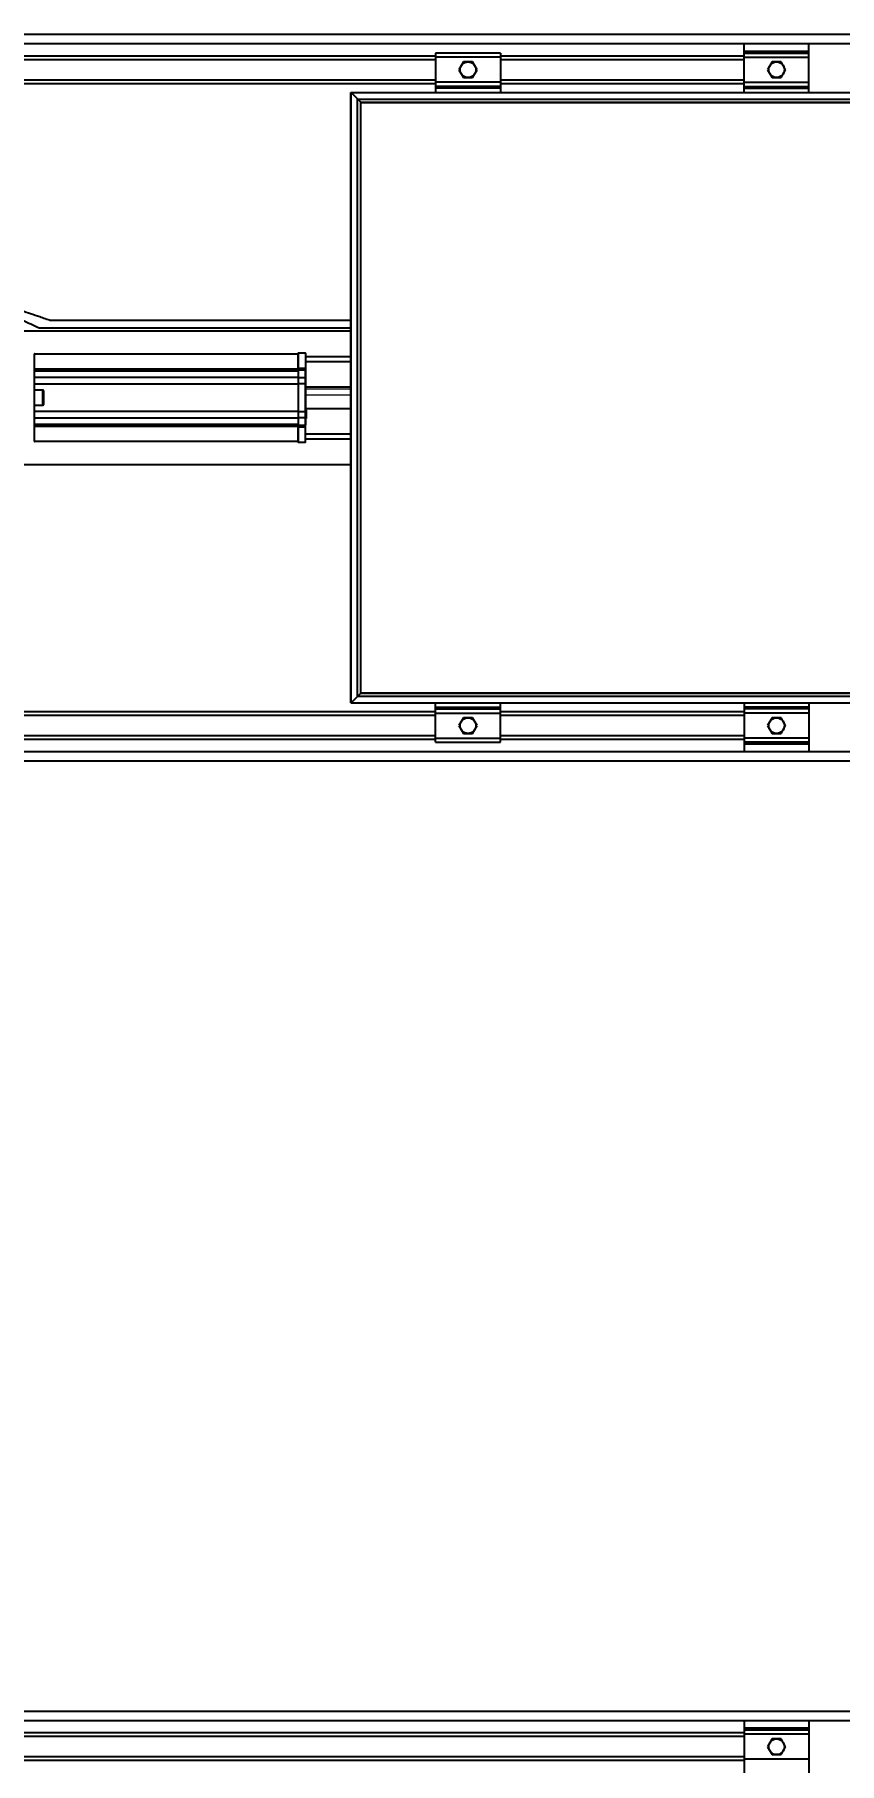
# Model space of a CAD drawing. Header units: feet. Extents: x -21 to 5170, y -254 to 1413.
# Drawn here: x 4540.3 to 4576.8, y -16.2 to 62.3 of the extents above; entities that cross this region are included whole.
import ezdxf
from ezdxf import colors
from ezdxf.entities.mleader import LeaderData, LeaderLine
from ezdxf.lldxf.tags import DXFTag
from ezdxf.math import Vec2, Vec3

# ---------------------------------------------------------------- set-up
doc = ezdxf.new("R2010")
doc.units = ezdxf.units.FT
doc.header["$MEASUREMENT"] = 0
for name, color, linetype in [('DC FEEEDERS', 1, 'Continuous'), ('E-ARRY-TABL', 9, 'Continuous'), ('PV-AG-DC1', 142, 'DC1'), ('WIRE MANAGEMENT', 4, 'Continuous')]:
    doc.layers.add(name, color=color, linetype=linetype)
doc.layers.add('G-NPLT', color=67, linetype='Continuous', plot=False)
doc.styles.add('NEI-A', font='arial.ttf')
tags = doc.linetypes.add('DC1', pattern='A,0.176989,-0.035266,["DC1",NEI-A,S=0.1,R=0,X=0,Y=-0.05],-0.314734,0.176989', length=0.703978).pattern_tags.tags
tags[6] = DXFTag(74, 10)

msp = doc.modelspace()

# ---------------------------------------------------------------- linework, layer by layer
at = {"layer": 'DC FEEEDERS'}
for points in [[(4539.45264, 48.86683), (4554.62024, 48.86683)], [(4552.54763, 47.70683), (4554.62024, 47.70683)], [(4552.54763, 47.48488), (4554.62024, 47.48488)], [(4552.54763, 46.32488), (4554.62024, 46.32488)], [(4552.54763, 45.34749), (4554.62024, 45.34749)], [(4552.54763, 44.18749), (4554.62024, 44.18749)], [(4552.54763, 43.96554), (4554.62024, 43.96554)], [(4539.45264, 42.80554), (4554.62024, 42.80554)]]:
    msp.add_lwpolyline(points, dxfattribs=at)
at = {"layer": 'E-ARRY-TABL'}
for p, q in [((4621.9788, 62.32252), (4533.27893, 62.32252)), ((4622.39878, 61.90253), (4532.85895, 61.90253)), ((4537.18475, 61.35656), (4558.45676, 61.35656)), ((4561.39662, 61.48255), (4558.45676, 61.48255)), ((4558.45676, 61.48255), (4558.45676, 59.69558)), ((4561.39662, 61.29356), (4558.45676, 61.29356)), ((4561.39662, 61.48255), (4561.39662, 59.69558)), ((4561.39662, 61.35656), (4572.4631, 61.35656)), ((4572.4631, 59.69558), (4572.4631, 61.90253)), ((4572.4631, 61.56655), (4575.40297, 61.56655)), ((4572.4631, 61.48255), (4575.40297, 61.48255)), ((4572.4631, 61.29356), (4575.40297, 61.29356)), ((4575.40297, 59.69558), (4575.40297, 61.90253)), ((4537.18475, 61.18857), (4558.45676, 61.18857)), ((4559.72058, 61.08357), (4559.51448, 60.72659)), ((4559.51448, 60.72659), (4559.72058, 60.36961)), ((4560.13279, 61.08357), (4559.72058, 61.08357)), ((4560.3389, 60.72659), (4560.13279, 61.08357)), ((4560.13279, 60.36961), (4560.3389, 60.72659)), ((4561.39662, 61.18857), (4572.4631, 61.18857)), ((4573.72693, 61.08357), (4573.52083, 60.72659)), ((4573.52083, 60.72659), (4573.72693, 60.36961)), ((4574.13914, 61.08357), (4573.72693, 61.08357)), ((4574.34524, 60.72659), (4574.13914, 61.08357)), ((4574.13914, 60.36961), (4574.34524, 60.72659)), ((4537.18475, 60.26461), (4558.45676, 60.26461)), ((4537.18475, 60.09662), (4558.45676, 60.09662)), ((4554.61394, 59.69558), (4554.62024, 59.68928)), ((4554.61394, 59.69558), (4582.33264, 59.69558)), ((4554.61394, 31.97687), (4554.61394, 59.69558)), ((4554.62024, 59.68928), (4555.06313, 59.24639)), ((4554.62024, 59.68928), (4582.32634, 59.68928)), ((4554.62024, 31.98317), (4554.62024, 59.68928)), ((4561.39662, 60.15962), (4558.45676, 60.15962)), ((4561.39662, 59.97062), (4558.45676, 59.97062)), ((4561.39662, 59.88663), (4558.45676, 59.88663)), ((4559.72058, 60.36961), (4560.13279, 60.36961)), ((4561.39662, 60.26461), (4572.4631, 60.26461)), ((4561.39662, 60.09662), (4572.4631, 60.09662)), ((4572.4631, 60.15962), (4575.40297, 60.15962)), ((4572.4631, 59.97062), (4575.40297, 59.97062)), ((4572.4631, 59.88663), (4575.40297, 59.88663)), ((4573.72693, 60.36961), (4574.13914, 60.36961)), ((4554.91632, 59.39319), (4582.03026, 59.39319)), ((4554.91632, 32.27926), (4554.91632, 59.39319)), ((4555.06313, 59.24639), (4581.88345, 59.24639)), ((4555.06313, 59.24639), (4555.06751, 59.242)), ((4555.06313, 32.42607), (4555.06313, 59.24639)), ((4555.06751, 59.242), (4581.87906, 59.242)), ((4555.06751, 32.43045), (4555.06751, 59.242)), ((4552.2202, 47.81009), (4540.25061, 47.81009)), ((4540.25061, 47.05099), (4540.25061, 47.81009)), ((4540.25061, 47.15091), (4552.22005, 47.15091)), ((4552.22005, 47.08957), (4552.22005, 47.84369)), ((4552.54763, 47.85209), (4552.22845, 47.85209)), ((4552.22845, 44.58527), (4552.22845, 47.85209)), ((4552.22845, 47.17888), (4552.54763, 47.17888)), ((4552.54763, 47.85209), (4552.54763, 47.08785)), ((4552.55603, 47.84369), (4552.55603, 44.59551)), ((4552.22011, 47.0451), (4540.25061, 47.0451)), ((4540.25061, 44.63164), (4540.25061, 47.04073)), ((4540.25061, 46.77109), (4552.22005, 46.77109)), ((4552.22005, 46.45391), (4540.25061, 46.45391)), ((4552.22005, 47.07685), (4552.22005, 44.59551)), ((4552.54763, 47.08709), (4552.22845, 47.08709)), ((4552.22845, 46.74458), (4552.54763, 46.74458)), ((4552.54763, 46.46705), (4552.22845, 46.46705)), ((4552.54763, 43.82028), (4552.54763, 47.08709)), ((4540.62103, 46.17217), (4540.25061, 46.17217)), ((4540.62103, 45.5002), (4540.62103, 46.17217)), ((4540.66303, 45.54339), (4540.66303, 46.12972)), ((4540.25061, 45.5002), (4540.62103, 45.5002)), ((4540.25061, 45.21846), (4552.22005, 45.21846)), ((4552.22005, 44.90128), (4540.25061, 44.90128)), ((4552.22845, 45.20532), (4552.54763, 45.20532)), ((4552.54763, 44.92778), (4552.22845, 44.92778)), ((4552.59248, 45.27625), (4552.55186, 45.27625)), ((4552.55186, 44.99003), (4552.59248, 44.99003)), ((4552.59242, 45.27654), (4552.55192, 45.27654)), ((4552.55198, 44.8856), (4552.59088, 44.8856)), ((4552.55603, 45.27006), (4552.58543, 45.27006)), ((4552.55603, 44.99622), (4552.58543, 44.99622)), ((4552.55603, 44.89208), (4552.58543, 44.89208)), ((4552.58543, 45.27006), (4552.58543, 44.99622)), ((4552.58543, 44.98398), (4552.58543, 44.89208)), ((4540.25061, 44.62727), (4552.22011, 44.62727)), ((4540.25061, 43.86228), (4540.25061, 44.62137)), ((4552.22005, 44.52145), (4540.25061, 44.52145)), ((4552.22005, 43.8287), (4552.22005, 44.58114)), ((4552.22845, 44.58527), (4552.54763, 44.58527)), ((4552.22845, 43.82028), (4552.22845, 44.58452)), ((4552.54763, 44.49348), (4552.22845, 44.49348)), ((4552.55603, 43.8287), (4552.55603, 44.58279)), ((4540.25061, 43.86228), (4552.2202, 43.86228)), ((4552.22845, 43.82028), (4552.54763, 43.82028)), ((4555.06313, 32.42607), (4554.62024, 31.98317)), ((4554.91632, 32.27926), (4582.03026, 32.27926)), ((4555.06751, 32.43045), (4555.06313, 32.42607)), ((4555.06313, 32.42607), (4581.88345, 32.42607)), ((4555.06751, 32.43045), (4581.87906, 32.43045)), ((4558.45676, 31.57575), (4537.18475, 31.57575)), ((4558.45676, 31.40776), (4537.18475, 31.40776)), ((4554.62024, 31.98317), (4554.61394, 31.97687)), ((4554.61394, 31.97687), (4582.33264, 31.97687)), ((4554.62024, 31.98317), (4582.32634, 31.98317)), ((4558.45676, 30.18981), (4558.45676, 31.97687)), ((4558.45676, 31.78574), (4561.39662, 31.78574)), ((4558.45676, 31.70174), (4561.39662, 31.70174)), ((4558.45676, 31.51275), (4561.39662, 31.51275)), ((4561.39662, 30.18981), (4561.39662, 31.97687)), ((4572.4631, 31.57575), (4561.39662, 31.57575)), ((4572.4631, 31.40776), (4561.39662, 31.40776)), ((4572.4631, 31.97687), (4572.4631, 29.76983)), ((4575.40297, 31.78574), (4572.4631, 31.78574)), ((4575.40297, 31.70174), (4572.4631, 31.70174)), ((4575.40297, 31.51275), (4572.4631, 31.51275)), ((4575.40297, 31.97687), (4575.40297, 29.76983)), ((4559.72058, 31.30276), (4559.51448, 30.94578)), ((4559.51448, 30.94578), (4559.72058, 30.58879)), ((4560.13279, 31.30276), (4559.72058, 31.30276)), ((4560.3389, 30.94578), (4560.13279, 31.30276)), ((4560.13279, 30.58879), (4560.3389, 30.94578)), ((4573.72693, 31.30276), (4573.52083, 30.94578)), ((4573.52083, 30.94578), (4573.72693, 30.58879)), ((4574.13914, 31.30276), (4573.72693, 31.30276)), ((4574.34524, 30.94578), (4574.13914, 31.30276)), ((4574.13914, 30.58879), (4574.34524, 30.94578)), ((4558.45676, 30.4838), (4537.18475, 30.4838)), ((4558.45676, 30.31581), (4537.18475, 30.31581)), ((4558.45676, 30.3788), (4561.39662, 30.3788)), ((4558.45676, 30.18981), (4561.39662, 30.18981)), ((4559.72058, 30.58879), (4560.13279, 30.58879)), ((4572.4631, 30.4838), (4561.39662, 30.4838)), ((4572.4631, 30.31581), (4561.39662, 30.31581)), ((4575.40297, 30.3788), (4572.4631, 30.3788)), ((4575.40297, 30.18981), (4572.4631, 30.18981)), ((4575.40297, 30.10582), (4572.4631, 30.10582)), ((4573.72693, 30.58879), (4574.13914, 30.58879)), ((4532.85895, 29.76983), (4622.39878, 29.76983)), ((4533.27893, 29.34985), (4621.9788, 29.34985))]:
    msp.add_line(p, q, dxfattribs=at)
at = {"layer": 'E-ARRY-TABL', "flags": 128}
for points in [[(4540.25061, 47.04073), (4540.2502, 47.04256), (4540.24901, 47.04433), (4540.24707, 47.04596), (4540.24445, 47.04738), (4540.24127, 47.04855), (4540.23764, 47.04942), (4540.2337, 47.04996), (4540.22961, 47.05014)], [(4540.22961, 44.62223), (4540.2337, 44.62241), (4540.23764, 44.62294), (4540.24127, 44.62381), (4540.24445, 44.62498), (4540.24707, 44.62641), (4540.24901, 44.62804), (4540.2502, 44.6298), (4540.25061, 44.63164)]]:
    msp.add_lwpolyline(points, dxfattribs=at)
at = {"layer": 'E-ARRY-TABL'}
for centre in [(4559.92669, 60.72659), (4573.93303, 60.72659), (4559.92669, 30.94578), (4573.93303, 30.94578)]:
    msp.add_circle(centre, 0.35698, dxfattribs=at)
for centre, radius, start, end in [((4540.22961, 47.81009), 0.021, 0, 90), ((4552.22845, 47.84369), 0.0084, 90, 180), ((4552.22728, 47.17154), 0.00744, 80.9664682, 166.3650192), ((4552.54763, 47.84369), 0.0084, 0, 90), ((4552.5488, 47.17154), 0.00744, 13.6349808, 99.0335318), ((4552.22845, 47.07869), 0.0084, 90, 180), ((4552.22718, 46.75189), 0.00741, 195.6730904, 279.8161054), ((4552.22655, 46.45837), 0.00889, 77.6914609, 137.0630258), ((4552.54763, 47.07869), 0.0084, 0, 90), ((4552.5489, 46.75189), 0.00741, 260.1838946, 344.3269096), ((4552.54953, 46.45837), 0.00889, 42.9369742, 102.3085391), ((4540.62103, 46.13017), 0.042, 0, 90), ((4540.62103, 45.5422), 0.042, 270, 0), ((4552.22655, 45.214), 0.00889, 222.9369742, 282.3085391), ((4552.22718, 44.92048), 0.00741, 80.1838946, 164.3269096), ((4552.54953, 45.214), 0.00889, 257.6914609, 317.0630258), ((4552.5489, 44.92048), 0.00741, 15.6730904, 99.8161054), ((4540.23025, 43.98741), 0.02037, 268.1964558, 358.0750556), ((4552.22845, 44.59367), 0.0084, 180, 270), ((4552.22728, 44.50083), 0.00744, 193.6349808, 279.0335318), ((4552.54763, 44.59367), 0.0084, 270, 0), ((4552.5488, 44.50083), 0.00744, 260.9664682, 346.3650192), ((4540.22961, 43.86228), 0.021, 270, 0), ((4552.22845, 43.82868), 0.0084, 180, 270), ((4552.54763, 43.82868), 0.0084, 270, 0)]:
    msp.add_arc(centre, radius, start, end, dxfattribs=at)
at = {"layer": 'PV-AG-DC1', "flags": 128}
for points in [[(4540.45248, 49.00868), (4554.62024, 49.00868)], [(4554.62024, 49.34114), (4540.99411, 49.34114)]]:
    msp.add_lwpolyline(points, dxfattribs=at)
at = {"layer": 'PV-AG-DC1'}
for points, knots in [([(4534.97916, 59.97062), (4535.01002, 58.01152), (4535.04253, 56.1306), (4535.18691, 55.35621), (4535.31757, 54.74699), (4535.68617, 53.45578), (4535.93586, 52.77479), (4536.4864, 51.76699), (4536.72625, 51.4074), (4537.27126, 50.77988), (4537.57251, 50.50694), (4538.1378, 50.11274), (4538.38579, 49.97105), (4538.63991, 49.84767), (4538.71196, 49.81269), (4538.78449, 49.77919), (4538.85702, 49.74568), (4539.02333, 49.66886), (4539.18964, 49.59203), (4539.35595, 49.51521), (4539.59585, 49.40439), (4539.83576, 49.29357), (4540.07566, 49.18275), (4540.20127, 49.12472), (4540.32687, 49.0667), (4540.45248, 49.00868)], [7.47877278, 7.47877278, 7.47877278, 7.47877278, 7.9877747, 7.9877747, 9.62277321, 9.62277321, 11.50333496, 11.50333496, 12.62233368, 12.62233368, 13.6409475, 13.6409475, 14.3830075, 14.3830075, 14.3830075, 14.59337778, 14.59337778, 14.59337778, 15.07571963, 15.07571963, 15.07571963, 15.77151121, 15.77151121, 15.77151121, 16.13580442, 16.13580442, 16.13580442, 16.13580442]), ([(4535.3183, 59.97062), (4535.34559, 59.97062), (4535.37415, 56.16579), (4535.51658, 55.40214), (4535.65003, 54.78382), (4536.03417, 53.46047), (4536.30099, 52.7604), (4536.87631, 51.77819), (4537.11392, 51.44881), (4537.61867, 50.91334), (4537.87381, 50.69655), (4538.41836, 50.32931), (4538.70725, 50.17585), (4539.17022, 49.97288), (4539.3378, 49.90746), (4539.50781, 49.84767), (4539.55833, 49.8299), (4539.60907, 49.81263), (4539.65981, 49.79536), (4539.93413, 49.70197), (4540.20845, 49.60859), (4540.48278, 49.51521), (4540.65322, 49.45719), (4540.82367, 49.39916), (4540.99411, 49.34114)], [7.54142113, 7.54142113, 7.54142113, 7.54142113, 7.98993795, 7.98993795, 9.67658056, 9.67658056, 11.68586125, 11.68586125, 12.79963808, 12.79963808, 13.7036105, 13.7036105, 14.60758292, 14.60758292, 15.10582563, 15.10582563, 15.10582563, 15.25390059, 15.25390059, 15.25390059, 16.0544781, 16.0544781, 16.0544781, 16.55190452, 16.55190452, 16.55190452, 16.55190452])]:
    msp.add_open_spline(points, degree=3, knots=knots, dxfattribs=at)
at = {"layer": 'WIRE MANAGEMENT', "color": 4, "linetype": 'Continuous', "lineweight": 18, "elevation": 0.11854, "flags": 128}
for points in [[(4552.54763, 46.2381), (4554.62024, 46.2381)], [(4552.54763, 45.96003), (4554.62024, 45.96003)]]:
    msp.add_lwpolyline(points, dxfattribs=at)

# ---------------------------------------------------------------- leaders
at = {"layer": 'G-NPLT'}
ml = msp.add_multileader_mtext('Standard', dxfattribs=at)
ml.set_content('\\A1;FTC', color=256, style='NEI-A')
ml.set_leader_properties()
ml.build(insert=Vec2(0, 0))
ml.multileader.update_dxf_attribs({"dogleg_length": 0.89968, "arrow_head_size": 64.60241})
ctx = ml.context
ctx.base_point, ctx.char_height, ctx.arrow_head_size, ctx.landing_gap_size, ctx.plane_origin = Vec3(4694.02381, -210.43336), 43.068273, 64.60241, 33.07065, Vec3(20345.48813, -11807.0407)
notes = []
notes.append((ctx, [(0, (0, 0, 0), (0, 0), (1, 0), 1, [])]))
ctx.mtext.insert, ctx.mtext.width, ctx.mtext.flow_direction = Vec3(4727.09445, -188.532), 126.6975761, 5
ctx.mtext.has_bg_fill, ctx.mtext.bg_color, ctx.mtext.bg_scale_factor, ctx.mtext.bg_transparency, ctx.mtext.use_window_bg_color = 1, -1073741824, 1.5, 0, 1
for ctx, leaders in notes:
    for number, flags, end, landing, length, lines in leaders:
        leader = LeaderData()
        leader.index, (leader.has_last_leader_line, leader.has_dogleg_vector, leader.attachment_direction) = number, flags
        leader.last_leader_point, leader.dogleg_vector, leader.dogleg_length = Vec3(end), Vec3(landing), length
        for number, points, colour, breaks in lines:
            line = LeaderLine()
            line.index, line.vertices, line.color, line.breaks = number, Vec3.list(points), colors.encode_raw_color(colour), breaks
            leader.lines.append(line)
        ctx.leaders.append(leader)

# ---------------------------------------------------------------- next in the draw order: linework, layer by layer
at = {"layer": 'E-ARRY-TABL'}
for p, q in [((4621.9788, -13.82414), (4533.27893, -13.82414)), ((4622.39878, -14.24412), (4532.85895, -14.24412)), ((4572.4631, -14.79009), (4537.18475, -14.79009)), ((4572.4631, -14.24412), (4572.4631, -16.59601)), ((4575.40297, -14.5801), (4572.4631, -14.5801)), ((4575.40297, -14.6641), (4572.4631, -14.6641)), ((4575.40297, -14.85309), (4572.4631, -14.85309)), ((4575.40297, -14.24412), (4575.40297, -16.59601)), ((4572.4631, -14.95808), (4537.18475, -14.95808)), ((4573.72693, -15.06308), (4573.52083, -15.42006)), ((4573.52083, -15.42006), (4573.72693, -15.77704)), ((4574.13914, -15.06308), (4573.72693, -15.06308)), ((4574.34524, -15.42006), (4574.13914, -15.06308)), ((4574.13914, -15.77704), (4574.34524, -15.42006)), ((4572.4631, -15.88204), (4537.18475, -15.88204)), ((4572.4631, -16.05003), (4537.18475, -16.05003)), ((4575.40297, -15.98703), (4572.4631, -15.98703)), ((4573.72693, -15.77704), (4574.13914, -15.77704))]:
    msp.add_line(p, q, dxfattribs=at)
msp.add_circle((4573.93303, -15.42006), 0.35698, dxfattribs=at)

doc.saveas('drawing.dxf')
